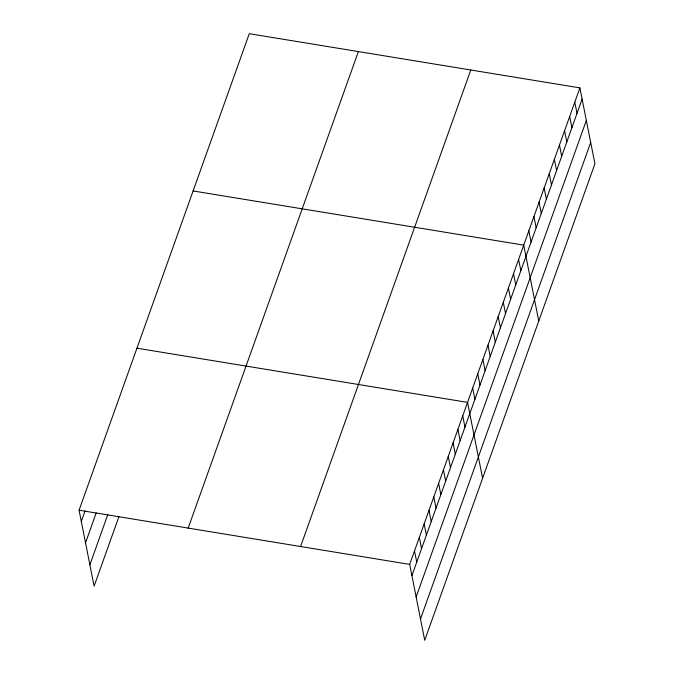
<?xml version="1.0" encoding="UTF-8"?>
<svg xmlns="http://www.w3.org/2000/svg" width="674" height="674" viewBox="0 0 674 674"><rect width="100%" height="100%" fill="white"/><g stroke="black" fill="none" stroke-linecap="round" stroke-linejoin="round"><path stroke-width="1.01" d="M118.91 516.688L94.107 586.119L79.077 510.218L249.279 33.7L579.893 87.881L594.923 163.782L424.721 640.3L409.691 564.391L579.893 87.881M81.301 521.449L85.093 510.841M85.531 542.789L96.205 512.897M89.886 564.778L107.798 514.633M188.181 528.096L358.383 51.578M300.587 546.513L470.789 69.995M411.915 575.63L582.117 99.112M416.144 596.97L586.338 120.452M420.5 618.959L590.694 142.441M193.109 190.953L523.723 245.125L538.753 321.035M136.948 348.197L467.562 402.378L482.592 478.287M79.077 510.218L409.691 564.391M574.787 102.17L577.011 113.409M569.682 116.467L571.906 127.706M564.576 130.764L566.8 141.995M559.462 145.062L561.695 156.292M554.357 159.35L556.581 170.589M549.251 173.648L551.475 184.887M544.145 187.945L546.37 199.184M539.04 202.242L541.264 213.473M533.934 216.539L536.159 227.77M528.829 230.828L531.053 242.067M518.618 259.423L520.842 270.653M513.512 273.72L515.736 284.95M508.407 288.017L510.631 299.248M503.301 302.306L505.525 313.545M498.196 316.603L500.42 327.842M493.09 330.9L495.314 342.131M487.984 345.198L490.209 356.428M482.879 359.486L485.103 370.725M477.773 373.784L479.998 385.023M472.668 388.081L474.892 399.32M462.735 415.875L464.959 427.114M457.916 429.38L460.14 440.611M453.096 442.877L455.321 454.116M448.269 456.382L450.493 467.613M443.45 469.879L445.674 481.118M438.622 483.384L440.855 494.615M433.803 496.881L436.027 508.12M428.984 510.386L431.208 521.625M424.157 523.892L426.381 535.122M419.338 537.389L421.562 548.628M414.518 550.894L416.743 562.124"/></g></svg>
